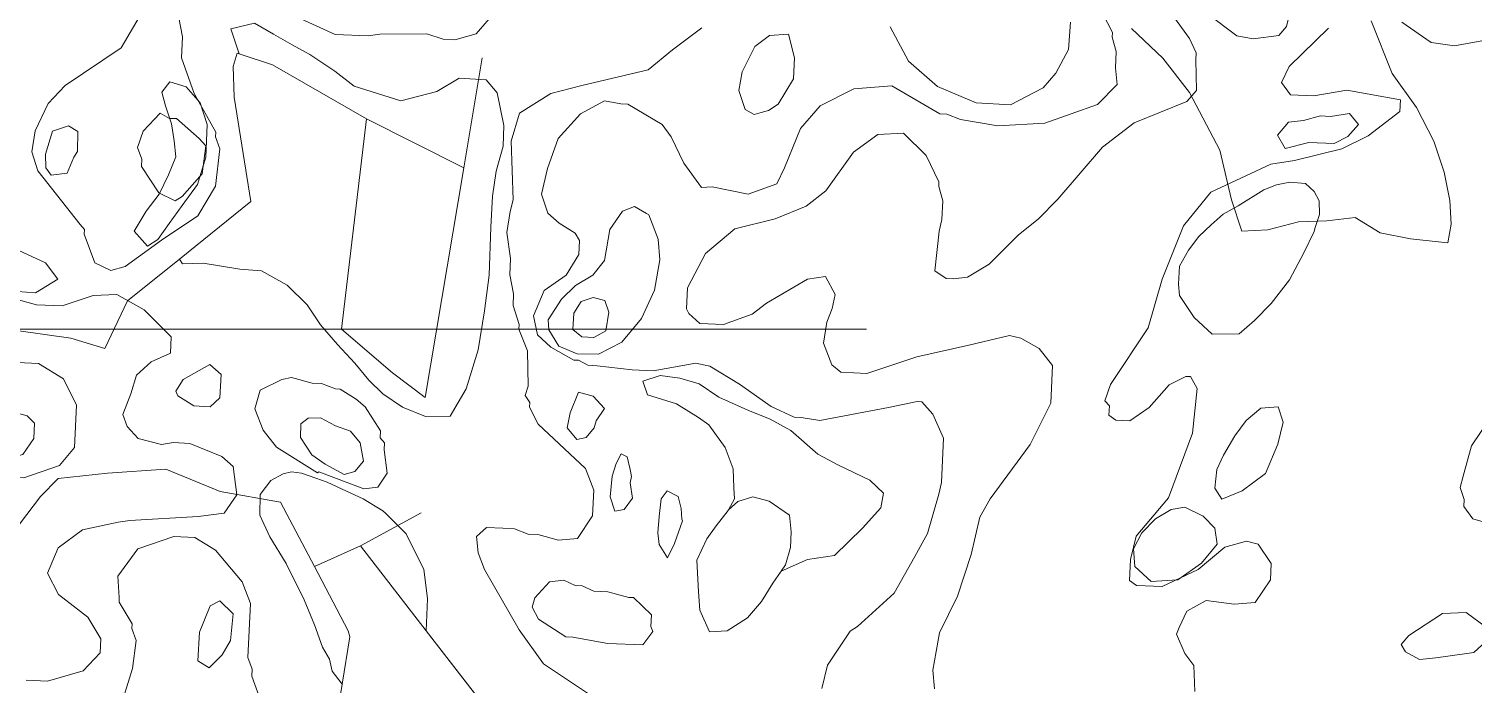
# Model space of a CAD drawing. Header units: millimetres. Extents: x 396621004 to 402046651, y 6785344214 to 6789799943.
# Drawn here: x 400155610 to 400771480, y 6787506083 to 6787785402 of the extents above; entities that cross this region are included whole.
import ezdxf
from ezdxf.xclip import XClip

# ---------------------------------------------------------------- set-up
doc = ezdxf.new("R2010")
doc.units = ezdxf.units.MM
doc.header["$MEASUREMENT"] = 0
doc.header["$XCLIPFRAME"] = 0
doc.layers.add('00 Tuodut piirustukset', color=7, linetype='Continuous')
for name, color, linetype, lineweight, true_color in [('02 Kalliot _ kivikot_Kynä_nro__102', 7, 'Continuous', 15, 0xcccccc), ('02 Maaston rajat_Kynä_nro__82', 7, 'Continuous', 20, 0xaaaaaa), ('02 Vesialueet_Kynä_nro__105', 7, 'Continuous', 15, 0xcae6ff)]:
    doc.layers.add(name, color=color, linetype=linetype, lineweight=lineweight, true_color=true_color)
for name, color, linetype, lineweight in [('02 Korkeuskayrat_Kynä_nro__2', 8, 'Continuous', 15), ('02 Suot_Kynä_nro__101', 252, 'Continuous', 15), ('Scan 29 May 22 · 06·09·46_5_0_Kynä_nro__1', 7, 'Continuous', 13)]:
    doc.layers.add(name, color=color, linetype=linetype, lineweight=lineweight)
picture_1 = doc.add_image_def('image2.tif', size_in_pixel=(4800, 4607))

# ---------------------------------------------------------------- blocks, each defined once
blk = doc.blocks.new('Piirustus_1_5', base_point=(400309650.450983, 6787462327.16161))
at = {"layer": 'Scan 29 May 22 · 06·09·46_5_0_Kynä_nro__1', "color": 7, "lineweight": 13}
image = blk.add_image(picture_1, insert=(400106450.4509832, 6787267311.606054), size_in_units=(406400.0000000233, 390031.11111111107), dxfattribs=at)
image.set_boundary_path([(-0.5, -0.5), (4799.5, 4606.5)])

msp = doc.modelspace()

# ---------------------------------------------------------------- linework, layer by layer
at = {"layer": '02 Kalliot _ kivikot_Kynä_nro__102', "color": 254, "linetype": 'Continuous', "lineweight": 15, "true_color": 0xcccccc, "flags": 128}
for points in [[(400215669.961632, 6787762766.835836), (400222703.6105126, 6787760666.355294), (400228633.7767549, 6787753864.799251), (400231691.5187242, 6787744702.703169), (400231017.6361965, 6787730709.501839), (400227454.4823321, 6787719106.84741), (400221010.4806631, 6787710154.799384), (400215375.1380265, 6787702413.028241), (400210540.0308908, 6787695631.476773), (400206151.3709302, 6787692840.838339), (400200448.6400412, 6787699132.277678), (400205612.2649086, 6787707644.22502), (400211222.3369504, 6787714885.881749), (400215130.8556099, 6787723217.787903), (400218255.9858316, 6787730829.529298), (400217582.1033034, 6787737621.083054), (400216436.5030068, 6787744942.758086), (400213799.9376178, 6787752584.506349), (400212334.2431208, 6787758415.840427)], [(400167908.5374933, 6787678667.595819), (400158364.6761978, 6787672866.268605), (400146883.4026341, 6787673676.453958), (400137204.7648325, 6787675396.847545), (400119001.5130581, 6787682038.366976), (400104260.3327686, 6787687769.67817), (400095744.1423267, 6787692940.861221), (400094750.1655991, 6787698252.076308), (400099669.5080495, 6787701512.822293), (400107436.0041797, 6787701642.852041), (400117342.0773342, 6787699402.339461), (400126810.126846, 6787698442.119786), (400136438.2234582, 6787695721.497369), (400150985.6625211, 6787691010.41958), (400162744.9126264, 6787685679.199916)]]:
    msp.add_lwpolyline(points, close=True, dxfattribs=at)
at = {"layer": '02 Korkeuskayrat_Kynä_nro__2', "color": 8, "linetype": 'Continuous', "lineweight": 15, "flags": 128}
for points in [[(400657458.9231473, 6787806856.922659), (400659876.4767146, 6787808967.40549), (400665014.8309877, 6787811728.037061), (400667053.3256333, 6787812638.245296), (400674053.2803878, 6787812318.17207), (400679949.7525033, 6787810047.652626), (400691666.884951, 6787803496.15379), (400694337.1444663, 6787796364.522233), (400691885.8967724, 6787786472.259106), (400688701.8018297, 6787782611.375822), (400677624.857784, 6787781121.034864), (400670675.4442185, 6787782441.336921), (400658099.1115484, 6787792023.529111), (400655285.651996, 6787796154.474179), (400654468.5694312, 6787800205.40094)], [(400212165.7724886, 6787695371.417278), (400196624.3566976, 6787684068.8315), (400190542.5668864, 6787682348.437912), (400183685.812169, 6787685669.197628), (400179246.6110194, 6787697881.991641), (400179330.8463351, 6787699882.449301), (400177427.128195, 6787701972.927555), (400159451.3117734, 6787724828.156318), (400156823.1699152, 6787732950.014418), (400158238.3232231, 6787741902.062446), (400163781.0070126, 6787753654.751196), (400171143.1736255, 6787761326.506322), (400194897.5327213, 6787777260.151583), (400206850.5240532, 6787797734.835731), (400211988.8783253, 6787800495.4673), (400219519.5155705, 6787790143.098911), (400221153.6807001, 6787782061.249966), (400220740.9276518, 6787773069.192784), (400226047.7525562, 6787757805.70084), (400235296.7902466, 6787741361.938877), (400235212.5549304, 6787739361.481217), (400236981.4965647, 6787734280.318761), (400235246.2490567, 6787718336.671212), (400227656.6470906, 6787705673.774226)], [(400467946.3093437, 6787749703.847319), (400470987.2042493, 6787750564.044112), (400475123.1582619, 6787753374.687123), (400481617.7011204, 6787764087.137893), (400482030.4541688, 6787773079.195073), (400479494.9711591, 6787783211.513121), (400471458.9220181, 6787782581.368958), (400465233.9321698, 6787777860.28888), (400459733.3660389, 6787767097.826671), (400458368.7539206, 6787759146.007472), (400460996.8957782, 6787751024.149374), (400464905.4144381, 6787748843.650524)], [(400217935.8916308, 6787712125.250179), (400211087.5604444, 6787715446.009894), (400203599.0408573, 6787726798.607114), (400203733.8173634, 6787729799.293602), (400201964.8757281, 6787734880.456059), (400204281.3469169, 6787741782.034986), (400211643.5135298, 6787749453.790112), (400215552.0321896, 6787747273.291262), (400218542.3859053, 6787747143.261514), (400228170.482518, 6787738691.327901), (400231026.0597284, 6787735550.609375), (400229476.1299149, 6787723607.877146), (400221027.3277254, 6787713985.675803)], [(400699113.28688, 6787746333.076162), (400692820.908779, 6787745592.906828), (400688086.8840238, 6787740041.636822), (400691363.6378136, 6787734390.343932), (400701480.2992584, 6787736970.934314), (400712220.3020409, 6787736520.831341), (400718099.9270936, 6787739531.520119), (400722564.3988379, 6787744602.680286), (400718748.5390261, 6787749273.748921), (400710695.6428217, 6787748103.481191), (400706450.1828991, 6787748283.52238)], [(400176416.3044032, 6787741662.007526), (400172516.2092752, 6787744082.561295), (400165659.4545573, 6787741862.053291), (400162753.3361579, 6787731969.790164), (400162770.1832212, 6787726218.474391), (400165145.619131, 6787723107.762732), (400171926.5620636, 6787723827.927488), (400174714.7510217, 6787730719.504127), (400176315.2220247, 6787733160.062472)], [(400418963.4731241, 6787706734.016786), (400413825.1188512, 6787709704.696411), (400408737.3057685, 6787707664.229596), (400403413.6338012, 6787699872.447013), (400401122.4332076, 6787686699.433323), (400396102.0083779, 6787680397.991694), (400388664.0299803, 6787675956.97569), (400382674.8990163, 6787670195.657629), (400377056.4034435, 6787661423.650791), (400377376.4976442, 6787657152.673686), (400381596.686972, 6787650211.085608), (400389464.2654814, 6787646880.323605), (400398469.0207553, 6787646760.296145), (400408442.4821625, 6787651841.458601), (400416866.0137568, 6787662003.783512), (400422366.5798881, 6787674046.538625), (400424649.3569498, 6787686969.495107), (400424017.5920801, 6787695761.50652), (400419940.6027884, 6787706193.893218)], [(400401198.2449919, 6787669675.538638), (400396253.6319464, 6787670895.81781), (400391165.8188633, 6787669135.41507), (400387939.6062626, 6787664274.302957), (400387611.0885309, 6787657282.703436), (400391477.4895327, 6787654101.975757), (400396472.6437672, 6787653871.923126), (400401602.5745084, 6787656642.556985), (400402967.1866268, 6787664584.373894)], [(400102002.8263011, 6787607331.27567), (400102819.9088655, 6787603280.348909), (400106585.2274888, 6787598109.165859), (400114579.1589708, 6787597739.081191), (400129514.0804878, 6787596048.694468), (400134467.1170648, 6787594828.415297), (400153445.3337461, 6787593948.213926), (400168708.7729952, 6787599259.429013), (400175068.5393482, 6787606971.193292), (400175894.0454444, 6787624955.307652), (400170401.9028449, 6787636217.884277), (400159687.1706575, 6787642719.371673), (400150699.2624465, 6787643129.465492), (400134441.8464701, 6787637878.264135), (400115910.0769629, 6787626705.708106), (400104369.8386794, 6787615223.081139)], [(400219123.6095859, 6787628976.22755), (400225938.2466452, 6787624665.241292), (400232929.7778678, 6787624335.165779), (400237107.849539, 6787628156.039909), (400237571.1437764, 6787638138.32363), (400232752.8837045, 6787642369.291582), (400221448.5043057, 6787635877.806476), (400218222.291705, 6787631026.696651)], [(400308379.3503565, 6787595938.669297), (400307166.3618071, 6787605910.950732), (400307309.5618442, 6787608911.637221), (400305397.4201723, 6787611002.115477), (400305540.6202095, 6787613992.799678), (400299003.9596927, 6787624305.158914), (400295145.9822224, 6787627485.886593), (400288331.345163, 6787631806.875138), (400286334.9681751, 6787631896.895731), (400280438.4960591, 6787634167.415176), (400276437.3185515, 6787634357.458654), (400267542.0691881, 6787636768.010135), (400263498.7740231, 6787635947.822495), (400254275.0069277, 6787631366.774452), (400251907.99455, 6787623464.966697), (400255496.4190091, 6787614292.868326), (400261165.4557713, 6787607021.204733), (400278686.4014876, 6787596208.731082), (400279242.354573, 6787596548.808885), (400298397.4654174, 6787589297.149867), (400304428.714039, 6787590037.319201)], [(400401021.3508282, 6787623615.001021), (400396228.3613516, 6787628826.193225), (400390045.489161, 6787630586.595965), (400386431.7941077, 6787621724.568531), (400385159.8408364, 6787615263.090292), (400389211.5595338, 6787610341.964447), (400393254.8546989, 6787611172.154377), (400396674.8085262, 6787615283.094868), (400397550.855812, 6787618253.774492)], [(400138249.2827505, 6787623094.88203), (400129471.9628298, 6787622704.792786), (400124603.161568, 6787619904.152062), (400119902.8309391, 6787615103.053679), (400120812.5723505, 6787606801.15439), (400125664.526549, 6787603090.305431), (400136370.8352053, 6787601890.030835), (400145889.4259061, 6787601990.053719), (400152973.6159767, 6787603950.502225), (400157758.1819223, 6787610762.060557), (400158027.7349336, 6787617253.545663), (400154902.6047119, 6787620394.264189), (400146487.4966501, 6787622744.801939)], [(400279992.0488845, 6787619664.097143), (400274727.3416382, 6787619384.033071), (400271627.4820112, 6787617013.490744), (400271391.6231265, 6787611262.174972), (400276336.2361726, 6787603800.4679), (400281929.4611506, 6787599809.55487), (400290007.6279503, 6787595468.561748), (400294564.7585427, 6787596778.861515), (400298245.8418484, 6787601129.856925), (400296813.8414782, 6787608951.646375), (400292762.1227808, 6787613872.772219), (400286351.8152379, 6787616143.291662)], [(400411963.5183687, 6787597619.053732), (400410674.7180351, 6787602930.268819), (400408231.8938731, 6787604290.580028), (400406058.6227218, 6787600119.625807), (400404331.7987446, 6787594688.383261), (400403472.5985222, 6787585956.385575), (400405477.3990417, 6787579864.992002), (400409503.8471439, 6787580455.12701), (400412957.4950973, 6787585316.239122), (400411971.9419006, 6787591867.73796), (400412586.8597075, 6787594588.360377)], [(400433797.3122613, 6787580935.23685), (400432500.0883957, 6787585996.394729), (400427850.2989553, 6787588446.955362), (400425205.3100348, 6787585046.177341), (400424396.6510018, 6787577574.467979), (400423857.5449803, 6787570582.86846), (400424405.0745338, 6787565551.717444), (400427926.1107401, 6787559900.424557), (400430933.3115194, 6787566031.827284), (400434327.994751, 6787575654.028627), (400434108.9829297, 6787576414.202537)], [(400421751.6620818, 6787528573.257605), (400419612.0850563, 6787525662.591709), (400417480.9315635, 6787522761.928102), (400402495.4688574, 6787523452.085995), (400387602.664999, 6787526132.699259), (400384603.8877519, 6787526272.731296), (400372937.2964941, 6787533814.456673), (400370165.9545989, 6787538945.63057), (400371345.2490226, 6787542896.534447), (400377662.897718, 6787549618.072186), (400383702.5698705, 6787550338.236942), (400388605.0652584, 6787548107.726652), (400391603.8425059, 6787547977.696903), (400396506.3378938, 6787545747.186614), (400402503.8923889, 6787545477.124829), (400411399.1417524, 6787543056.571061), (400413403.9422718, 6787542966.550467), (400421069.3560226, 6787535604.866278), (400420841.9206694, 6787530613.724417)], [(400242768.4627699, 6787536104.980693), (400236989.9200966, 6787541606.239258), (400232896.0837417, 6787539515.761003), (400228431.6119972, 6787528193.170649), (400227673.4941534, 6787515960.372059), (400232550.7189466, 6787512999.694722), (400238034.4380147, 6787518530.960152), (400241538.6271572, 6787524642.358303)], [(400740851.8859285, 6787522921.964715), (400742713.4864113, 6787519841.259919), (400748567.8408688, 6787516560.509357), (400755601.4897499, 6787517240.664962), (400760647.1851749, 6787518010.841161), (400771724.1292217, 6787519511.184405), (400776955.1423413, 6787524272.273635), (400777224.6953521, 6787530263.644326), (400768514.7636838, 6787536675.111126), (400758473.9140242, 6787536134.987556), (400744027.5573398, 6787526782.847999)]]:
    msp.add_lwpolyline(points, close=True, dxfattribs=at)
for points in [[(400611239.0052906, 6787796184.481044), (400617683.0069602, 6787783871.664147), (400617590.3481121, 6787781871.206487), (400619308.7485574, 6787775789.815202), (400618988.6543576, 6787768798.215681), (400619670.9604163, 6787761756.604718), (400611264.2758858, 6787753134.632205), (400588874.5289084, 6787745152.806142), (400568801.2531197, 6787744072.559006), (400552906.0490012, 6787746803.183712), (400547009.5768852, 6787749073.703156), (400544010.7996378, 6787749213.735191), (400523533.1943326, 6787761166.469708), (400507461.0960518, 6787759896.179094), (400493107.3982154, 6787752544.497195), (400484650.1724945, 6787742922.295852), (400477877.6530929, 6787726218.474391), (400474558.7816451, 6787719366.906907), (400462310.9667071, 6787714935.89319), (400446996.9862692, 6787718056.60714), (400442456.7027397, 6787717836.556796)], [(400271560.0937588, 6787789753.009667), (400286267.5799217, 6787783071.481084), (400300259.0658997, 6787782431.334633), (400305296.3377929, 6787783201.51083), (400325327.4959235, 6787783281.529139), (400332226.368299, 6787780960.998253), (400337221.522535, 6787780730.945622), (400346352.6307826, 6787783311.536002), (400354801.4329716, 6787792943.739635)], [(400643071.5311847, 6787791713.458175), (400650602.1684294, 6787781361.089785), (400653322.9691352, 6787775229.687057), (400653188.1926295, 6787772229.000568), (400653592.522146, 6787759196.018914), (400649363.9092858, 6787754384.918242), (400638143.765202, 6787749893.890796), (400626923.6211193, 6787745402.863348), (400613437.5470366, 6787735010.485807), (400594400.3656341, 6787712855.417225), (400585993.6811028, 6787704233.444711), (400577679.6554195, 6787697611.929856), (400565094.8992183, 6787685169.083213), (400555829.014465, 6787679587.806343), (400549789.3423114, 6787678867.641584), (400546790.565064, 6787679007.673621), (400541930.1873341, 6787682228.410453), (400543715.9760321, 6787699172.286831), (400544937.3881135, 6787704113.417252), (400545308.0235033, 6787712105.245602), (400543581.199527, 6787718196.639176), (400543673.8583741, 6787720197.096836), (400538190.1393064, 6787731459.673461), (400528612.5838838, 6787740911.835904), (400517577.7574961, 6787740411.721488), (400507216.8136349, 6787732879.9984), (400495449.1399986, 6787716406.229571), (400487135.1143152, 6787709774.712429), (400473876.4755853, 6787704373.476747), (400456658.7770071, 6787700162.513373), (400444166.679653, 6787689720.12439), (400436484.4188395, 6787675056.769743), (400436071.665791, 6787666064.712563), (400436981.4072039, 6787664024.245749), (400441791.2437434, 6787659803.280087), (400451781.5522149, 6787659343.174825), (400463995.6730262, 6787663784.190829), (400470220.662874, 6787668505.270907), (400487707.914463, 6787678717.607261), (400495272.2458344, 6787679867.870413), (400499425.0469103, 6787672166.108424), (400498153.09364, 6787666224.749173), (400495878.7401097, 6787660323.399078), (400494463.5868014, 6787651371.35105), (400498043.5877296, 6787642199.252681), (400501909.9887304, 6787639018.525002), (400512894.2739295, 6787638518.410586), (400534239.5029894, 6787645540.016972), (400556494.4734608, 6787650531.158834), (400573712.1720386, 6787654742.122208), (400578656.7850846, 6787653511.840745), (400586465.3988725, 6787649150.843048), (400592142.8591672, 6787641879.179455), (400591401.5883867, 6787625895.522754), (400582590.5743393, 6787608281.493059), (400565499.2287347, 6787585036.175053), (400561135.8393689, 6787577234.390179), (400557404.2148727, 6787561380.763225), (400551583.5545415, 6787543626.701494), (400543859.1760693, 6787527973.120306), (400541129.951833, 6787512079.484199), (400541761.7167027, 6787504037.644406)], [(400442574.632182, 6787785902.128673), (400430133.076018, 6787776469.970806), (400419730.0144991, 6787767938.018887), (400391384.8306847, 6787761226.483438), (400378218.8508029, 6787757825.705417), (400364817.0120374, 6787749433.785534), (400361270.7052354, 6787737581.0739), (400362121.4819264, 6787712515.339422), (400360891.6463137, 6787707564.206715), (400359476.4930063, 6787698622.160975), (400360975.8816298, 6787687539.62554), (400360647.3638982, 6787680548.026019), (400362281.5290272, 6787672456.174785), (400362054.0936745, 6787667465.032924), (400364682.2355312, 6787659333.172537), (400364589.5766841, 6787657332.714877), (400368178.0011432, 6787648160.616507), (400368481.2482808, 6787633127.177194), (400367301.9538575, 6787629186.275604), (400369163.5543394, 6787626095.56852), (400369070.8954923, 6787624095.110858), (400372743.5552671, 6787616913.46786), (400392901.0663714, 6787597969.133822), (400396481.0672996, 6787588797.035453), (400395975.6554033, 6787577804.52061), (400389523.2302022, 6787568092.298672), (400381487.1810616, 6787567462.15451), (400372591.9316986, 6787569872.705991), (400368590.7541912, 6787570052.74718), (400362694.2820756, 6787572333.268912), (400357690.7043086, 6787572563.321543), (400350699.1730851, 6787572883.394769), (400346521.1014149, 6787569062.520638), (400347203.4074736, 6787562030.911964), (400349873.6669888, 6787554899.280407), (400364715.9296575, 6787529183.39719), (400375060.0264549, 6787514700.083734), (400399345.0680414, 6787498566.392707)], [(400522834.0412105, 6787786262.21105), (400530743.7373779, 6787771658.870134), (400543058.9405682, 6787760876.403348), (400559535.3683664, 6787753924.812981), (400574268.125124, 6787753064.616187), (400588074.2934065, 6787760246.259185), (400593591.7066008, 6787766527.696238), (400599008.0374155, 6787776559.991402), (400599740.8846651, 6787788292.675576)], [(400652834.404302, 6787502937.392694), (400652337.4159385, 6787513979.918976), (400648572.0973152, 6787519151.102027), (400644941.555199, 6787527332.973855), (400646078.7319636, 6787530283.648903), (400649397.6034119, 6787537135.216388), (400657618.9702476, 6787541766.27587), (400669563.5380477, 6787540215.921184), (400678601.9874483, 6787540806.056193), (400685054.4126493, 6787550518.278131), (400685374.5068505, 6787557509.877653), (400679747.5877458, 6787565781.770075), (400674794.5511678, 6787567002.049249), (400665671.8664521, 6787564421.458868), (400654224.2870156, 6787554939.28956), (400638868.1889197, 6787547627.616814), (400627875.4801887, 6787548137.733517), (400624969.3617889, 6787550268.220924), (400625390.5383686, 6787559260.278106), (400627841.7860631, 6787569162.543521), (400641614.2602192, 6787585546.291754), (400651882.5452325, 6787613112.598307), (400653760.9927773, 6787632046.930058), (400650989.6508834, 6787637178.103954), (400648993.2738955, 6787637268.124549), (400641816.4249768, 6787633597.284743), (400633367.6227888, 6787623975.0834), (400625095.714763, 6787618343.795088), (400619106.5838, 6787618623.85916), (400616200.4654, 6787620754.346568), (400616377.3595628, 6787624755.261888), (400614473.6414224, 6787626835.737853), (400616790.1126117, 6787633747.319067), (400632929.5991457, 6787658032.875058), (400638885.0359821, 6787678777.620991), (400647931.9089141, 6787701392.794834), (400659606.9237043, 6787715866.106003), (400685180.7656235, 6787727708.815349), (400695263.7329416, 6787729249.167747), (400715522.3264259, 6787734330.330203), (400726784.5881667, 6787739811.584191), (400740270.6622493, 6787750213.964022), (400740506.5211334, 6787755205.105883), (400717661.90345, 6787759256.032643), (400703544.0644988, 6787756905.494892), (400693553.7560277, 6787757355.597867), (400689780.0138744, 6787762536.783206), (400693098.8853222, 6787769398.35298), (400709870.1367254, 6787785642.069177)], [(400776710.8599248, 6787780570.909009), (400763586.997701, 6787778170.359816), (400753638.8068886, 6787779630.69391), (400741020.3565613, 6787788212.657269)], [(400442456.7027397, 6787717836.556796), (400434917.6419631, 6787728188.925187), (400429433.922895, 6787739451.50181), (400425668.6042731, 6787744632.687151), (400411045.3534249, 6787753314.673394), (400408046.576178, 6787753454.705431), (400401105.5861439, 6787754775.007486), (400390837.3011316, 6787749233.739768), (400381343.981025, 6787738661.321036), (400376744.7327745, 6787725858.392014), (400374242.9438906, 6787714955.897768), (400376879.5092793, 6787706834.039669), (400381689.3458201, 6787702603.071718), (400388495.5593475, 6787698292.085462), (400390357.1598303, 6787695201.378377), (400390079.1832873, 6787689200.005398), (400384671.2760038, 6787680438.000848), (400375363.2735925, 6787673866.497436), (400370856.68419, 6787663054.023785), (400372490.8493196, 6787654972.174839), (400378252.5449295, 6787649700.968904), (400388015.4180468, 6787644249.721782), (400390011.7950349, 6787644159.701187), (400393920.3136947, 6787641979.202338), (400397913.0676699, 6787641789.158861), (400412856.4127178, 6787640108.774426), (400421844.3209294, 6787639688.678317), (400440013.8785771, 6787642859.403708), (400445960.8918831, 6787641589.113094), (400458629.8834004, 6787633997.376276), (400472200.1927981, 6787624365.172644), (400482005.1835741, 6787619914.15435), (400485003.960821, 6787619774.122314), (400492947.351115, 6787618403.808817), (400522244.393999, 6787624065.103994), (400534365.8559628, 6787626515.664627), (400536370.6564822, 6787626425.644033), (400541129.951833, 6787621194.447252), (400545670.2353622, 6787610982.1109), (400544794.1880764, 6787591997.767708), (400543572.7759956, 6787587046.634999), (400538796.6335819, 6787570252.792946), (400533338.1851085, 6787560490.559566), (400524611.4063768, 6787544866.985244), (400508943.637612, 6787530573.715263), (400505852.201517, 6787528713.28964), (400496173.5637158, 6787514139.955588), (400493713.8924894, 6787504237.690173)], [(400137086.8353907, 6787673786.479129), (400158836.3939666, 6787667785.106148), (400169829.102697, 6787667284.991735), (400183045.6237679, 6787671685.998586), (400193078.049897, 6787672226.122154), (400204795.1823443, 6787665674.623319), (400216276.4559064, 6787654141.984909), (400215956.3617066, 6787647140.383101), (400207777.1125284, 6787643519.554736), (400201510.0050226, 6787637798.24583), (400199142.9926438, 6787629896.438073), (400195739.8858799, 6787621044.412929), (400197500.4039837, 6787615953.248184), (400202268.1228656, 6787610732.053692), (400212165.7724886, 6787608271.49077), (400217211.4679136, 6787609041.666969), (400224202.999137, 6787608721.593742), (400237958.62623, 6787603090.305431), (400242768.4627699, 6787598859.337481), (400244217.3102039, 6787586776.573216), (400238859.9441105, 6787579014.797496), (400227774.5765324, 6787577524.45654), (400198662.8513432, 6787575854.074393), (400193625.57945, 6787575083.898194), (400178454.7990488, 6787571783.143055), (400168102.2787199, 6787564241.417679), (400163595.6893175, 6787553438.946316), (400168178.0905042, 6787544216.836503), (400180754.4231743, 6787534634.644313), (400186339.2246214, 6787525362.52306), (400186061.2480782, 6787519371.152369), (400178699.0814658, 6787511699.397243), (400163486.1834066, 6787507398.413275), (400154498.275196, 6787507808.507095)], [(400779246.3429348, 6787574223.701401), (400771345.0702999, 6787576584.241439), (400767579.7516767, 6787581765.426778), (400767714.5281827, 6787584766.113268), (400765945.586548, 6787589847.275723), (400767175.4221601, 6787594798.408432), (400770772.2701511, 6787607651.348896), (400779355.8488458, 6787620274.236729)], [(400256886.3017222, 6787492094.912176), (400250678.1589372, 6787509398.870934), (400250812.9354424, 6787512389.555137), (400249043.993808, 6787517480.719881), (400250105.3587885, 6787540455.976103), (400246516.9343294, 6787549628.074473), (400235128.3196138, 6787563171.17283), (400226367.846756, 6787568582.4108), (400217371.5150139, 6787568992.504621), (400202116.4992967, 6787563681.289534), (400193566.6147292, 6787552058.63053), (400194156.2619407, 6787543026.564197), (400194063.6030927, 6787541026.106536), (400199648.4045403, 6787531763.987572), (400199555.7456923, 6787529763.529911), (400201324.6873275, 6787524682.367455), (400199774.7575135, 6787512729.632936), (400193903.5559932, 6787493985.344666)]]:
    msp.add_lwpolyline(points, dxfattribs=at)
at = {"layer": '02 Maaston rajat_Kynä_nro__82', "color": 253, "linetype": 'Continuous', "lineweight": 20, "true_color": 0xaaaaaa, "flags": 128}
for points in [[(400219890.1509608, 6787687289.568333), (400221153.6807001, 6787685229.096943), (400229931.0006204, 6787685529.16559), (400245573.4987913, 6787682988.584363), (400254805.6894184, 6787682268.419606), (400265764.7040218, 6787676207.032897), (400274348.2827165, 6787667755.099285), (400279924.6606317, 6787659213.145077), (400287269.9801817, 6787650821.225195), (400294632.146795, 6787642929.419726), (400300520.1953791, 6787635617.74698), (400306484.0557475, 6787629806.417478), (400314958.1285317, 6787624115.115437), (400324771.5428386, 6787620114.200117), (400335300.9573312, 6787620334.250459), (400342149.2885176, 6787632016.923192), (400347237.1016003, 6787648540.703461), (400349831.5493313, 6787665194.51348), (400351853.1969136, 6787680377.987118), (400352636.5853522, 6787700882.678131), (400353302.0443481, 6787714125.707838), (400354843.5506293, 6787724818.15403), (400357884.4455348, 6787735440.584204), (400358078.1867614, 6787744192.586465), (400355273.1507409, 6787758115.771777), (400350547.5495162, 6787763617.030342), (400339066.275954, 6787764447.220271), (400329513.9911261, 6787758665.897635), (400314292.6695359, 6787754674.984603), (400294328.8996581, 6787760946.419366), (400286141.2269485, 6787767367.888453), (400275477.0359497, 6787774419.501705), (400267929.5516422, 6787778560.44906), (400259901.9260325, 6787783221.515409), (400251874.3004237, 6787787892.584044), (400241732.3683838, 6787785392.011969), (400245320.7928429, 6787774769.581796)], [(400728031.2708433, 6787788812.794568), (400737010.7555224, 6787766377.661912), (400747363.2758514, 6787751884.346168), (400754708.5954014, 6787737531.062458), (400759105.6788933, 6787724318.039616), (400761556.9265873, 6787712195.266197), (400762096.032609, 6787702152.968744), (400760731.4204906, 6787694211.151835), (400744794.0987151, 6787695941.547711), (400731897.6718446, 6787698532.140379), (400721182.9396563, 6787705033.627775), (400709103.5953506, 6787703583.295972), (400697066.368703, 6787703143.195286), (400683900.3888217, 6787699742.417264), (400672865.5624326, 6787699242.30285), (400668460.0554097, 6787712465.327981), (400663431.2070476, 6787733720.190617), (400650543.2037089, 6787758335.82212), (400639196.7066514, 6787772869.147019), (400625761.1737584, 6787785502.03714)], [(400704041.0528632, 6787700372.561427), (400705919.5004084, 6787706263.909236), (400705894.2298137, 6787712165.259332), (400703720.958662, 6787716096.158633), (400700039.8753554, 6787719506.938943), (400693284.2030174, 6787720117.07853), (400687632.0133179, 6787718896.799357), (400682224.1060345, 6787716786.316526), (400671290.3620254, 6787709914.744465), (400664939.0192034, 6787706373.934407), (400659716.4296147, 6787701902.911537), (400654476.9929636, 6787696831.751369), (400650088.3330026, 6787691140.449328), (400646230.3555322, 6787684238.870401), (400645876.5672057, 6787676587.119853), (400646255.6261274, 6787671816.028334)], [(400646255.6261274, 6787671816.028334), (400652573.2748227, 6787662393.872756), (400660238.688574, 6787655262.241199), (400671762.0797946, 6787655452.284677), (400678298.7403113, 6787661143.586718), (400685408.2009766, 6787668315.227429), (400693157.8500437, 6787678457.547765), (400699222.7927905, 6787689940.174732), (400703661.9939411, 6787698992.245642), (400704041.0528632, 6787700372.561427)], [(400476344.5703431, 6787554159.111073), (400487589.9850206, 6787559190.262087), (400499189.1880261, 6787560880.64881), (400511024.2499157, 6787572583.326119), (400518950.7931459, 6787581215.30092), (400520003.7345949, 6787587426.721955), (400514267.3095793, 6787592967.989673), (400500806.506092, 6787599379.456472), (400492020.7626398, 6787604070.529685), (400480488.9478872, 6787614142.834002), (400471720.0514975, 6787619073.962133), (400462134.0725439, 6787622804.815669), (400449886.2576058, 6787628406.097116), (400441395.3377593, 6787634077.394582), (400433249.7827073, 6787636477.943774), (400424792.5569874, 6787637638.209216), (400417421.9668417, 6787635237.660025), (400419393.0732349, 6787629386.321369), (400431716.6999576, 6787625525.438086), (400441210.0200641, 6787619804.129179), (400445556.5623666, 6787616593.394635), (400452598.6347792, 6787606981.19558), (400455917.506227, 6787597799.09492), (400456279.7180859, 6787589767.257416), (400456549.2710962, 6787584996.165898), (400454005.3645556, 6787580355.104128)], [(400258790.0198617, 6787592877.969078), (400254241.3128016, 6787586856.591522), (400254047.571575, 6787578094.586971), (400258343.5726876, 6787568862.474873), (400265276.1391892, 6787557489.873076), (400273008.9411933, 6787542066.34452), (400277473.4129378, 6787531313.884598), (400280758.5902598, 6787521881.726732), (400283748.943975, 6787516720.54597), (400284995.6266514, 6787511649.385802), (400289182.1218541, 6787506128.122661)], [(400258790.0198617, 6787592877.969078), (400264071.5741718, 6787595678.609802), (400267659.9986309, 6787596628.82719), (400271838.0703011, 6787595988.680739), (400277945.1307075, 6787593938.211638), (400282738.1201845, 6787592167.806609), (400289249.5101064, 6787589207.129272), (400298144.7594694, 6787585036.175053), (400306526.1734055, 6787579915.003443)], [(400476344.5703431, 6787554159.111073), (400478214.5943564, 6787556889.735779), (400480328.9007863, 6787564301.431408), (400480657.4185185, 6787571052.97601), (400479991.9595227, 6787578094.586971), (400471273.6043229, 6787584035.946221), (400464349.4613532, 6787585876.367269), (400457998.1185308, 6787583925.92105), (400454005.3645556, 6787580355.104128)], [(400325024.248786, 6787528853.321675), (400325605.4724667, 6787542416.424609), (400323988.1544003, 6787555019.307866), (400319439.4473399, 6787564021.367335), (400316499.6348128, 6787570182.776928), (400307671.7737026, 6787578894.770036), (400306526.1734055, 6787579915.003443)], [(400454005.3645556, 6787580355.104128), (400453803.1997967, 6787580125.051497), (400448732.2337769, 6787573603.559526), (400444705.7856756, 6787568042.287232), (400440510.8669417, 6787558980.214033), (400441108.9376851, 6787545417.111099), (400441732.2790229, 6787537625.328514), (400445792.4212508, 6787528413.220991), (400453323.058496, 6787528793.307945), (400462108.8019485, 6787534384.587106), (400467954.7328751, 6787541366.184339), (400472831.9576678, 6787549137.962345), (400476344.5703431, 6787554159.111073)]]:
    msp.add_lwpolyline(points, dxfattribs=at)
for points in [[(400215669.961632, 6787762766.835836), (400222703.6105126, 6787760666.355294), (400228633.7767549, 6787753864.799251), (400231691.5187242, 6787744702.703169), (400231017.6361965, 6787730709.501839), (400227454.4823321, 6787719106.84741), (400221010.4806631, 6787710154.799384), (400215375.1380265, 6787702413.028241), (400210540.0308908, 6787695631.476773), (400206151.3709302, 6787692840.838339), (400200448.6400412, 6787699132.277678), (400205612.2649086, 6787707644.22502), (400211222.3369504, 6787714885.881749), (400215130.8556099, 6787723217.787903), (400218255.9858316, 6787730829.529298), (400217582.1033034, 6787737621.083054), (400216436.5030068, 6787744942.758086), (400213799.9376178, 6787752584.506349), (400212334.2431208, 6787758415.840427)], [(400167908.5374933, 6787678667.595819), (400162744.9126264, 6787685679.199916), (400150985.6625211, 6787691010.41958), (400136438.2234582, 6787695721.497369), (400126810.126846, 6787698442.119786), (400117342.0773342, 6787699402.339461), (400107436.0041797, 6787701642.852041), (400099669.5080495, 6787701512.822293), (400094750.1655991, 6787698252.076308), (400095744.1423267, 6787692940.861221), (400104260.3327686, 6787687769.67817), (400119001.5130581, 6787682038.366976), (400137204.7648325, 6787675396.847545), (400146883.4026341, 6787673676.453958), (400158364.6761978, 6787672866.268605)], [(400688398.5546923, 6787624215.138319), (400680994.2704217, 6787623695.019327), (400674727.1629155, 6787618493.829412), (400669908.9028437, 6787611962.335153), (400664997.9839239, 6787603680.440441), (400662201.3714353, 6787597559.040002), (400661308.4770862, 6787589587.216228), (400664340.9484599, 6787584926.14988), (400673025.6095335, 6787588516.97138), (400682897.9885617, 6787595798.637261), (400688255.3546551, 6787608311.499924), (400690462.3199331, 6787617723.653213)], [(400662310.8773457, 6787565801.774653), (400661384.2888705, 6787572613.332985), (400656372.2875721, 6787577614.477134), (400648546.826721, 6787581505.367282), (400642743.0134525, 6787580535.145317), (400636046.3058355, 6787576604.246017), (400630242.4925666, 6787570622.877613), (400626662.4916399, 6787563781.312417), (400627294.2565091, 6787556239.587039), (400634252.0936054, 6787549888.133967), (400645548.0494734, 6787550588.29415), (400655656.2873858, 6787557609.900536)]]:
    msp.add_lwpolyline(points, close=True, dxfattribs=at)
at = {"layer": '02 Suot_Kynä_nro__101', "color": 252, "linetype": 'Continuous', "lineweight": 15, "flags": 128}
for points in [[(400219890.1509608, 6787687289.568333), (400250273.8294208, 6787711765.1678), (400243096.9805021, 6787756295.355308), (400242726.3451118, 6787769388.350689), (400244486.8632157, 6787775039.643579), (400245320.7928429, 6787774769.581796), (400241732.3683838, 6787785392.011969), (400251874.3004237, 6787787892.584044), (400259901.9260325, 6787783221.515409), (400267929.5516422, 6787778560.44906), (400275477.0359497, 6787774419.501705), (400286141.2269485, 6787767367.888453), (400294328.8996581, 6787760946.419366), (400314292.6695359, 6787754674.984603), (400329513.9911261, 6787758665.897635), (400339066.275954, 6787764447.220271), (400350547.5495162, 6787763617.030342), (400355273.1507409, 6787758115.771777), (400358078.1867614, 6787744192.586465), (400357884.4455348, 6787735440.584204), (400354843.5506293, 6787724818.15403), (400353302.0443481, 6787714125.707838), (400352636.5853522, 6787700882.678131), (400351853.1969136, 6787680377.987118), (400349831.5493313, 6787665194.51348), (400347237.1016003, 6787648540.703461), (400342149.2885176, 6787632016.923192), (400335300.9573312, 6787620334.250459), (400324771.5428386, 6787620114.200117), (400314958.1285317, 6787624115.115437), (400306484.0557475, 6787629806.417478), (400300520.1953791, 6787635617.74698), (400294632.146795, 6787642929.419726), (400287269.9801817, 6787650821.225195), (400279924.6606317, 6787659213.145077), (400274348.2827165, 6787667755.099285), (400265764.7040218, 6787676207.032897), (400254805.6894184, 6787682268.419606), (400245573.4987913, 6787682988.584363), (400229931.0006204, 6787685529.16559), (400221153.6807001, 6787685229.096943)], [(400704041.0528632, 6787700372.561427), (400703661.9939411, 6787698992.245642), (400699222.7927905, 6787689940.174732), (400693157.8500437, 6787678457.547765), (400685408.2009766, 6787668315.227429), (400678298.7403113, 6787661143.586718), (400671762.0797946, 6787655452.284677), (400660238.688574, 6787655262.241199), (400652573.2748227, 6787662393.872756), (400646255.6261274, 6787671816.028334), (400645876.5672057, 6787676587.119853), (400646230.3555322, 6787684238.870401), (400650088.3330026, 6787691140.449328), (400654476.9929636, 6787696831.751369), (400659716.4296147, 6787701902.911537), (400664939.0192034, 6787706373.934407), (400671290.3620254, 6787709914.744465), (400682224.1060345, 6787716786.316526), (400687632.0133179, 6787718896.799357), (400693284.2030174, 6787720117.07853), (400700039.8753554, 6787719506.938943), (400703720.958662, 6787716096.158633), (400705894.2298137, 6787712165.259332), (400705919.5004084, 6787706263.909236)], [(400476344.5703431, 6787554159.111073), (400478214.5943564, 6787556889.735779), (400480328.9007863, 6787564301.431408), (400480657.4185185, 6787571052.97601), (400479991.9595227, 6787578094.586971), (400471273.6043229, 6787584035.946221), (400464349.4613532, 6787585876.367269), (400457998.1185308, 6787583925.92105), (400454005.3645556, 6787580355.104128), (400456549.2710962, 6787584996.165898), (400456279.7180859, 6787589767.257416), (400455917.506227, 6787597799.09492), (400452598.6347792, 6787606981.19558), (400445556.5623666, 6787616593.394635), (400441210.0200641, 6787619804.129179), (400431716.6999576, 6787625525.438086), (400419393.0732349, 6787629386.321369), (400417421.9668417, 6787635237.660025), (400424792.5569874, 6787637638.209216), (400433249.7827073, 6787636477.943774), (400441395.3377593, 6787634077.394582), (400449886.2576058, 6787628406.097116), (400462134.0725439, 6787622804.815669), (400471720.0514975, 6787619073.962133), (400480488.9478872, 6787614142.834002), (400492020.7626398, 6787604070.529685), (400500806.506092, 6787599379.456472), (400514267.3095793, 6787592967.989673), (400520003.7345949, 6787587426.721955), (400518950.7931459, 6787581215.30092), (400511024.2499157, 6787572583.326119), (400499189.1880261, 6787560880.64881), (400487589.9850206, 6787559190.262087)], [(400688398.5546923, 6787624215.138319), (400690462.3199331, 6787617723.653213), (400688255.3546551, 6787608311.499924), (400682897.9885617, 6787595798.637261), (400673025.6095335, 6787588516.97138), (400664340.9484599, 6787584926.14988), (400661308.4770862, 6787589587.216228), (400662201.3714353, 6787597559.040002), (400664997.9839239, 6787603680.440441), (400669908.9028437, 6787611962.335153), (400674727.1629155, 6787618493.829412), (400680994.2704217, 6787623695.019327)], [(400476344.5703431, 6787554159.111073), (400472831.9576678, 6787549137.962345), (400467954.7328751, 6787541366.184339), (400462108.8019485, 6787534384.587106), (400453323.058496, 6787528793.307945), (400445792.4212508, 6787528413.220991), (400441732.2790229, 6787537625.328514), (400441108.9376851, 6787545417.111099), (400440510.8669417, 6787558980.214033), (400444705.7856756, 6787568042.287232), (400448732.2337769, 6787573603.559526), (400453803.1997967, 6787580125.051497), (400454005.3645556, 6787580355.104128), (400457998.1185308, 6787583925.92105), (400464349.4613532, 6787585876.367269), (400471273.6043229, 6787584035.946221), (400479991.9595227, 6787578094.586971), (400480657.4185185, 6787571052.97601), (400480328.9007863, 6787564301.431408), (400478214.5943564, 6787556889.735779)], [(400662310.8773457, 6787565801.774653), (400655656.2873858, 6787557609.900536), (400645548.0494734, 6787550588.29415), (400634252.0936054, 6787549888.133967), (400627294.2565091, 6787556239.587039), (400626662.4916399, 6787563781.312417), (400630242.4925666, 6787570622.877613), (400636046.3058355, 6787576604.246017), (400642743.0134525, 6787580535.145317), (400648546.826721, 6787581505.367282), (400656372.2875721, 6787577614.477134), (400661384.2888705, 6787572613.332985)]]:
    msp.add_lwpolyline(points, close=True, dxfattribs=at)
msp.add_lwpolyline([(400285770.5915582, 6787485273.351557), (400289182.1218541, 6787506128.122661), (400284995.6266514, 6787511649.385802), (400283748.943975, 6787516720.54597), (400280758.5902598, 6787521881.726732), (400277473.4129378, 6787531313.884598), (400273008.9411933, 6787542066.34452), (400265276.1391892, 6787557489.873076), (400258343.5726876, 6787568862.474873), (400254047.571575, 6787578094.586971), (400254241.3128016, 6787586856.591522), (400258790.0198617, 6787592877.969078), (400264071.5741718, 6787595678.609802), (400267659.9986309, 6787596628.82719), (400271838.0703011, 6787595988.680739), (400277945.1307075, 6787593938.211638), (400282738.1201845, 6787592167.806609), (400289249.5101064, 6787589207.129272), (400298144.7594694, 6787585036.175053), (400306526.1734055, 6787579915.003443), (400307671.7737026, 6787578894.770036), (400316499.6348128, 6787570182.776928), (400319439.4473399, 6787564021.367335), (400323988.1544003, 6787555019.307866), (400325605.4724667, 6787542416.424609), (400325024.248786, 6787528853.321675), (400356469.2922274, 6787488354.056354)], dxfattribs=at)
at = {"layer": '02 Vesialueet_Kynä_nro__105', "color": 254, "linetype": 'Continuous', "lineweight": 15, "true_color": 0xcae6ff}
for p, q in [((400341020.5352834, 6787726128.453797), (400348888.1137928, 6787773129.206514)), ((400341020.5352834, 6787726128.453797), (400299635.7245619, 6787747073.245495)), ((400296965.4650466, 6787564991.589301), (400322876.2482295, 6787579114.820378)), ((400277372.3305583, 6787556279.596192), (400296965.4650466, 6787564991.589301)), ((400296965.4650466, 6787564991.589301), (400325024.248786, 6787528853.321675)), ((400325024.248786, 6787528853.321675), (400356469.2922274, 6787488354.056354))]:
    msp.add_line(p, q, dxfattribs=at)
at = {"layer": '02 Vesialueet_Kynä_nro__105', "color": 254, "linetype": 'Continuous', "lineweight": 15, "true_color": 0xcae6ff, "flags": 128}
for points in [[(400245320.7928429, 6787774769.581796), (400244486.8632157, 6787775039.643579), (400242726.3451118, 6787769388.350689), (400243096.9805021, 6787756295.355308), (400250273.8294208, 6787711765.1678), (400219890.1509608, 6787687289.568333)], [(400299635.7245619, 6787747073.245495), (400259556.5612375, 6787770148.524602), (400245320.7928429, 6787774769.581796)], [(400299635.7245619, 6787747073.245495), (400288979.9570951, 6787657422.735472), (400310628.4332925, 6787638808.476947), (400324636.7663333, 6787628276.067369), (400341020.5352834, 6787726128.453797)], [(400219890.1509608, 6787687289.568333), (400197727.839337, 6787669435.483719), (400188032.3544719, 6787649180.849913), (400173459.6448143, 6787653561.852188), (400150370.7447143, 6787656762.584444), (400137760.7179179, 6787657522.758355), (400132757.140151, 6787654822.140513), (400128713.844986, 6787653521.843036), (400122615.2081124, 6787654532.074153), (400106450.4509832, 6787657342.717166), (400088710.4934461, 6787666614.838418), (400071829.7361314, 6787664234.293803)], [(400277372.3305583, 6787556279.596192), (400262951.24447, 6787583655.859267), (400237183.6613233, 6787588146.886711), (400213976.8317814, 6787597689.069751), (400189194.8018318, 6787595998.683027), (400168161.2434412, 6787593788.177314), (400160529.5238167, 6787586116.422188), (400130381.7042413, 6787546517.362812), (400088365.1286501, 6787533964.490997)], [(400289182.1218541, 6787506128.122661), (400292450.4521123, 6787526172.708412), (400291810.2637112, 6787528853.321675), (400277372.3305583, 6787556279.596192)], [(400342427.2650595, 6787473330.619328), (400326540.4844738, 6787472040.324137), (400303426.3137796, 6787469979.852749), (400285770.5915582, 6787485273.351557), (400289182.1218541, 6787506128.122661)]]:
    msp.add_lwpolyline(points, dxfattribs=at)

# ---------------------------------------------------------------- block references
at = {"layer": '00 Tuodut piirustukset', "color": 151, "linetype": 'Continuous', "lineweight": 20, "true_color": 0x80c2ff}
ref = msp.add_blockref('Piirustus_1_5', (400309650.450983, 6787462327.16161), dxfattribs=at)
XClip(ref).set_block_clipping_path([(400106450.4509832, 6787267311.606054), (400512850.450983, 6787657342.717166)])

doc.saveas('drawing.dxf')
